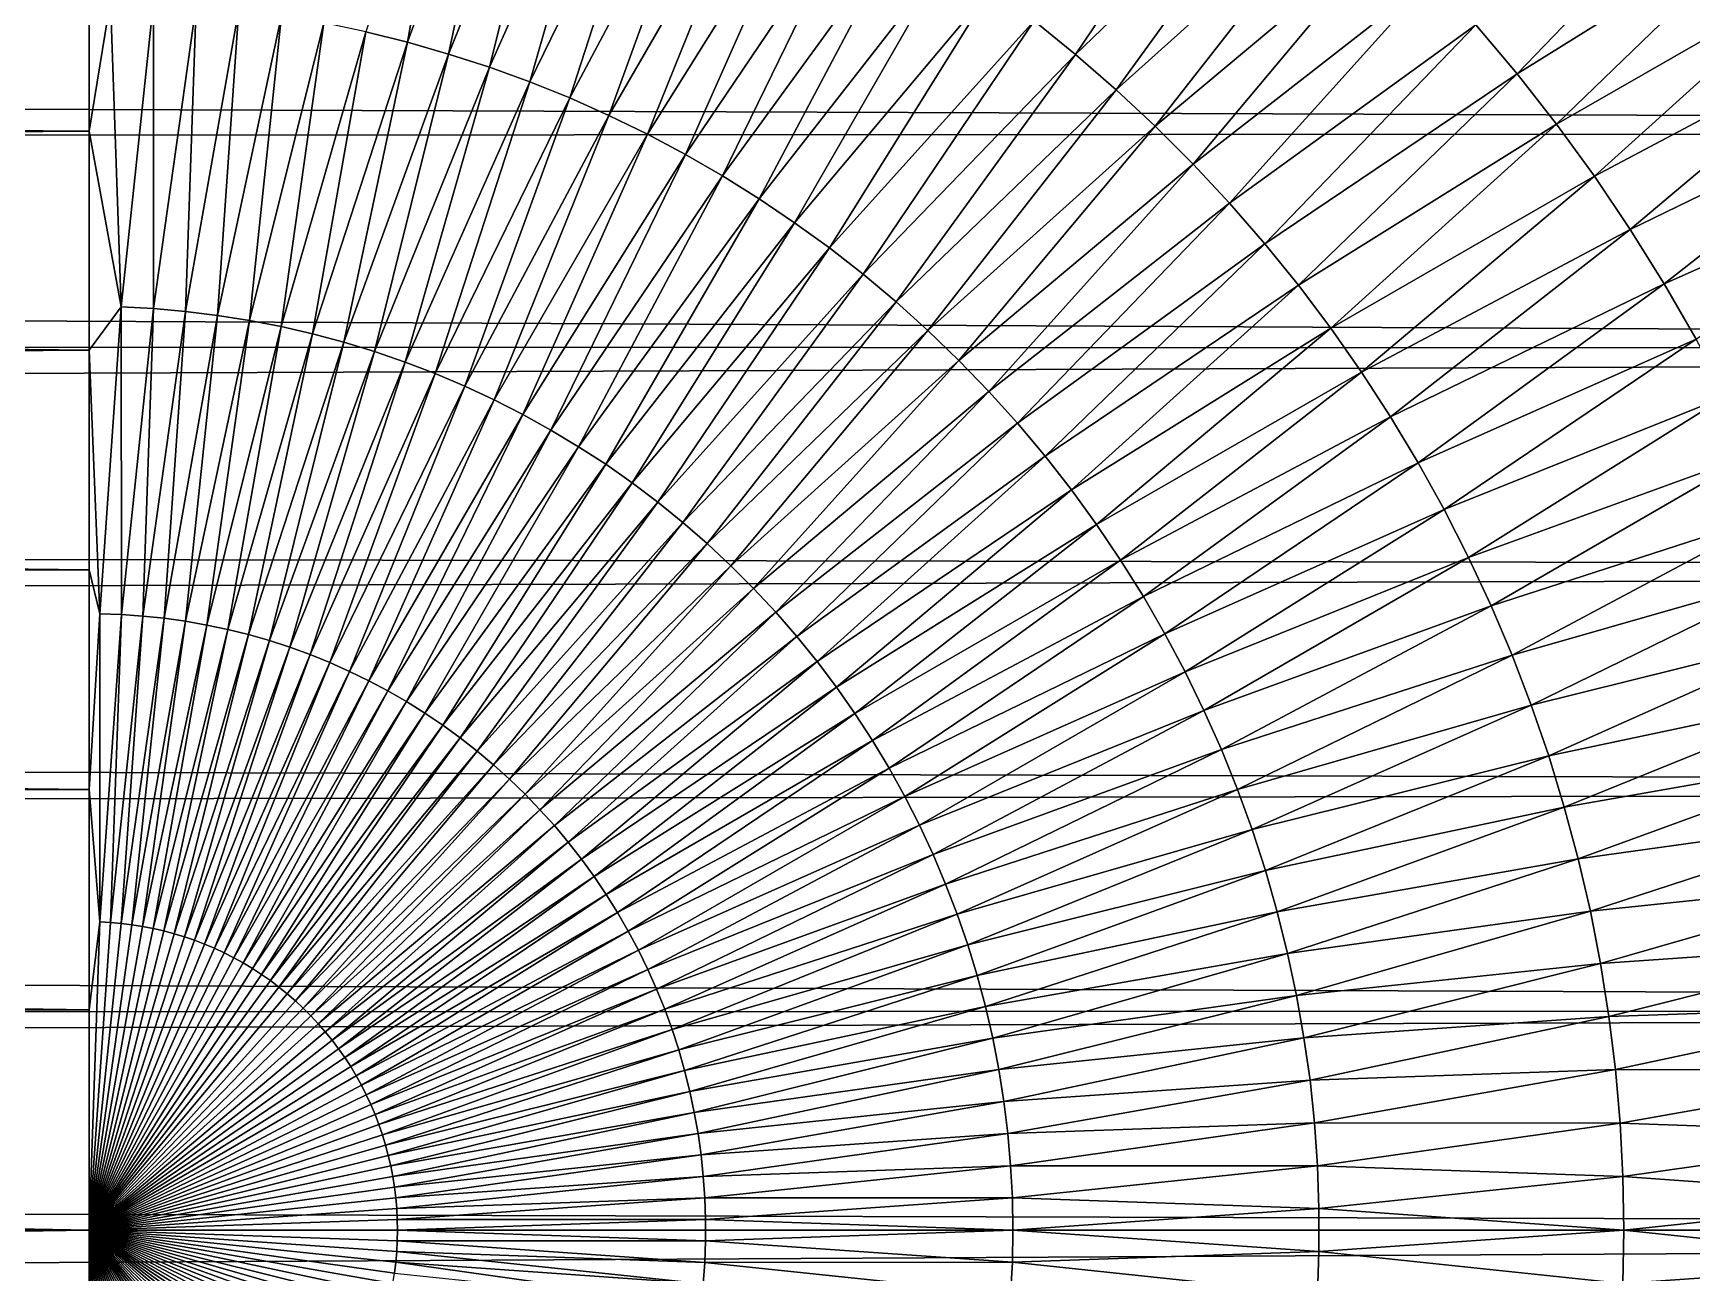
# Model space of a CAD drawing. Header units: millimetres. Extents: x -260 to 430, y -260 to 260.
# Drawn here: x 359.56 to 372.69, y -0.34 to 9.48 of the extents above; entities that cross this region are included whole.
import ezdxf

# ---------------------------------------------------------------- set-up
doc = ezdxf.new("R2010")
doc.units = ezdxf.units.MM
doc.header["$MEASUREMENT"] = 0
doc.layers.add('MESH_3D', color=2, linetype='CONTINUOUS')

msp = doc.modelspace()

# ---------------------------------------------------------------- linework, layer by layer
at = {"layer": 'MESH_3D'}
for points in [[(362.191, 9.492, 2519.319), (362.521, 9.41, 2519.319), (362.941, 11.794, 2518.937)], [(362.521, 9.41, 2519.319), (363.35, 11.684, 2518.937), (362.941, 11.794, 2518.937)], [(362.521, 9.41, 2519.319), (362.848, 9.316, 2519.319), (363.35, 11.684, 2518.937)], [(362.848, 9.316, 2519.319), (363.756, 11.56, 2518.937), (363.35, 11.684, 2518.937)], [(362.848, 9.316, 2519.319), (363.172, 9.211, 2519.319), (363.756, 11.56, 2518.937)], [(363.172, 9.211, 2519.319), (364.157, 11.422, 2518.937), (363.756, 11.56, 2518.937)], [(363.172, 9.211, 2519.319), (363.491, 9.095, 2519.319), (364.157, 11.422, 2518.937)], [(363.491, 9.095, 2519.319), (364.553, 11.27, 2518.937), (364.157, 11.422, 2518.937)], [(367.484, 9.579, 2518.937), (367.813, 9.312, 2518.937), (369.159, 11.31, 2518.47)], [(367.813, 9.312, 2518.937), (369.548, 10.984, 2518.47), (369.159, 11.31, 2518.47)], [(363.491, 9.095, 2519.319), (363.807, 8.968, 2519.319), (364.553, 11.27, 2518.937)], [(363.807, 8.968, 2519.319), (364.944, 11.104, 2518.937), (364.553, 11.27, 2518.937)], [(363.807, 8.968, 2519.319), (364.117, 8.829, 2519.319), (364.944, 11.104, 2518.937)], [(364.117, 8.829, 2519.319), (365.329, 10.925, 2518.937), (364.944, 11.104, 2518.937)], [(364.117, 8.829, 2519.319), (364.423, 8.68, 2519.319), (365.329, 10.925, 2518.937)], [(364.423, 8.68, 2519.319), (365.707, 10.733, 2518.937), (365.329, 10.925, 2518.937)], [(367.813, 9.312, 2518.937), (368.134, 9.033, 2518.937), (369.548, 10.984, 2518.47)], [(368.134, 9.033, 2518.937), (369.926, 10.644, 2518.47), (369.548, 10.984, 2518.47)], [(370.984, 9.548, 2518.47), (371.31, 9.159, 2518.47), (372.973, 10.885, 2517.921)], [(371.31, 9.159, 2518.47), (373.345, 10.426, 2517.921), (372.973, 10.885, 2517.921)], [(364.423, 8.68, 2519.319), (364.723, 8.521, 2519.319), (365.707, 10.733, 2518.937)], [(364.723, 8.521, 2519.319), (366.078, 10.527, 2518.937), (365.707, 10.733, 2518.937)], [(368.134, 9.033, 2518.937), (368.444, 8.744, 2518.937), (369.926, 10.644, 2518.47)], [(368.444, 8.744, 2518.937), (370.291, 10.291, 2518.47), (369.926, 10.644, 2518.47)], [(364.723, 8.521, 2519.319), (365.018, 8.351, 2519.319), (366.078, 10.527, 2518.937)], [(365.018, 8.351, 2519.319), (366.441, 10.308, 2518.937), (366.078, 10.527, 2518.937)], [(94.487, 9.857, 112.6), (406.772, 10.433, 398.976), (406.934, 8.704, 398.8)], [(259.825, 9.546, 2519.346), (360, 8.704, 2519.457), (360, 10.433, 2519.218)], [(360.17, 9.741, 2519.319), (360, 10.433, 2519.218), (360, 8.704, 2519.457)], [(371.31, 9.159, 2518.47), (371.623, 8.759, 2518.47), (373.345, 10.426, 2517.921)], [(371.623, 8.759, 2518.47), (373.7, 9.954, 2517.921), (373.345, 10.426, 2517.921)], [(365.018, 8.351, 2519.319), (365.306, 8.17, 2519.319), (366.441, 10.308, 2518.937)], [(365.306, 8.17, 2519.319), (366.797, 10.077, 2518.937), (366.441, 10.308, 2518.937)], [(368.444, 8.744, 2518.937), (368.744, 8.444, 2518.937), (370.291, 10.291, 2518.47)], [(368.744, 8.444, 2518.937), (370.644, 9.926, 2518.47), (370.291, 10.291, 2518.47)], [(365.306, 8.17, 2519.319), (365.588, 7.98, 2519.319), (366.797, 10.077, 2518.937)], [(365.588, 7.98, 2519.319), (367.145, 9.834, 2518.937), (366.797, 10.077, 2518.937)], [(94.619, 8.496, 112.477), (94.487, 9.857, 112.6), (406.934, 8.704, 398.8)], [(368.744, 8.444, 2518.937), (369.033, 8.134, 2518.937), (370.644, 9.926, 2518.47)], [(369.033, 8.134, 2518.937), (370.984, 9.548, 2518.47), (370.644, 9.926, 2518.47)], [(371.623, 8.759, 2518.47), (371.922, 8.348, 2518.47), (373.7, 9.954, 2517.921)], [(371.922, 8.348, 2518.47), (374.039, 9.47, 2517.921), (373.7, 9.954, 2517.921)], [(360.255, 7.313, 2519.617), (360.17, 9.741, 2519.319), (360, 8.704, 2519.457)], [(360.255, 7.313, 2519.617), (360.51, 9.729, 2519.319), (360.17, 9.741, 2519.319)], [(360.255, 7.313, 2519.617), (360.51, 7.299, 2519.617), (360.51, 9.729, 2519.319)], [(360.51, 7.299, 2519.617), (360.849, 9.705, 2519.319), (360.51, 9.729, 2519.319)], [(365.588, 7.98, 2519.319), (365.863, 7.78, 2519.319), (367.145, 9.834, 2518.937)], [(365.863, 7.78, 2519.319), (367.484, 9.579, 2518.937), (367.145, 9.834, 2518.937)], [(360.51, 7.299, 2519.617), (360.765, 7.277, 2519.617), (360.849, 9.705, 2519.319)], [(360.765, 7.277, 2519.617), (361.187, 9.67, 2519.319), (360.849, 9.705, 2519.319)], [(360.765, 7.277, 2519.617), (361.018, 7.246, 2519.617), (361.187, 9.67, 2519.319)], [(361.018, 7.246, 2519.617), (361.524, 9.622, 2519.319), (361.187, 9.67, 2519.319)], [(361.018, 7.246, 2519.617), (361.271, 7.206, 2519.617), (361.524, 9.622, 2519.319)], [(361.271, 7.206, 2519.617), (361.859, 9.563, 2519.319), (361.524, 9.622, 2519.319)], [(259.825, 9.546, 2519.346), (259.878, 7.955, 2519.547), (360, 8.704, 2519.457)], [(361.271, 7.206, 2519.617), (361.521, 7.157, 2519.617), (361.859, 9.563, 2519.319)], [(361.521, 7.157, 2519.617), (362.191, 9.492, 2519.319), (361.859, 9.563, 2519.319)], [(361.521, 7.157, 2519.617), (361.77, 7.1, 2519.617), (362.191, 9.492, 2519.319)], [(361.77, 7.1, 2519.617), (362.521, 9.41, 2519.319), (362.191, 9.492, 2519.319)], [(365.863, 7.78, 2519.319), (366.131, 7.571, 2519.319), (367.484, 9.579, 2518.937)], [(366.131, 7.571, 2519.319), (367.813, 9.312, 2518.937), (367.484, 9.579, 2518.937)], [(369.033, 8.134, 2518.937), (369.312, 7.813, 2518.937), (370.984, 9.548, 2518.47)], [(369.312, 7.813, 2518.937), (371.31, 9.159, 2518.47), (370.984, 9.548, 2518.47)], [(371.922, 8.348, 2518.47), (372.206, 7.927, 2518.47), (374.039, 9.47, 2517.921)], [(372.206, 7.927, 2518.47), (374.361, 8.974, 2517.921), (374.039, 9.47, 2517.921)], [(361.77, 7.1, 2519.617), (362.017, 7.034, 2519.617), (362.521, 9.41, 2519.319)], [(362.017, 7.034, 2519.617), (362.848, 9.316, 2519.319), (362.521, 9.41, 2519.319)], [(362.017, 7.034, 2519.617), (362.261, 6.959, 2519.617), (362.848, 9.316, 2519.319)], [(362.261, 6.959, 2519.617), (363.172, 9.211, 2519.319), (362.848, 9.316, 2519.319)], [(362.261, 6.959, 2519.617), (362.503, 6.876, 2519.617), (363.172, 9.211, 2519.319)], [(362.503, 6.876, 2519.617), (363.491, 9.095, 2519.319), (363.172, 9.211, 2519.319)], [(366.131, 7.571, 2519.319), (366.391, 7.352, 2519.319), (367.813, 9.312, 2518.937)], [(366.391, 7.352, 2519.319), (368.134, 9.033, 2518.937), (367.813, 9.312, 2518.937)], [(362.503, 6.876, 2519.617), (362.741, 6.784, 2519.617), (363.491, 9.095, 2519.319)], [(362.741, 6.784, 2519.617), (363.807, 8.968, 2519.319), (363.491, 9.095, 2519.319)], [(369.312, 7.813, 2518.937), (369.579, 7.484, 2518.937), (371.31, 9.159, 2518.47)], [(369.579, 7.484, 2518.937), (371.623, 8.759, 2518.47), (371.31, 9.159, 2518.47)], [(362.741, 6.784, 2519.617), (362.976, 6.684, 2519.617), (363.807, 8.968, 2519.319)], [(362.976, 6.684, 2519.617), (364.117, 8.829, 2519.319), (363.807, 8.968, 2519.319)], [(366.391, 7.352, 2519.319), (366.644, 7.125, 2519.319), (368.134, 9.033, 2518.937)], [(366.644, 7.125, 2519.319), (368.444, 8.744, 2518.937), (368.134, 9.033, 2518.937)], [(372.206, 7.927, 2518.47), (372.475, 7.496, 2518.47), (374.361, 8.974, 2517.921)], [(372.475, 7.496, 2518.47), (374.666, 8.467, 2517.921), (374.361, 8.974, 2517.921)], [(362.976, 6.684, 2519.617), (363.208, 6.576, 2519.617), (364.117, 8.829, 2519.319)], [(363.208, 6.576, 2519.617), (364.423, 8.68, 2519.319), (364.117, 8.829, 2519.319)], [(94.619, 8.496, 112.477), (406.934, 8.704, 398.8), (407.066, 6.97, 398.656)], [(259.878, 7.955, 2519.547), (360, 6.97, 2519.652), (360, 8.704, 2519.457)], [(360.255, 7.313, 2519.617), (360, 8.704, 2519.457), (360, 6.97, 2519.652)], [(363.208, 6.576, 2519.617), (363.435, 6.461, 2519.617), (364.423, 8.68, 2519.319)], [(363.435, 6.461, 2519.617), (364.723, 8.521, 2519.319), (364.423, 8.68, 2519.319)], [(366.644, 7.125, 2519.319), (366.889, 6.889, 2519.319), (368.444, 8.744, 2518.937)], [(366.889, 6.889, 2519.319), (368.744, 8.444, 2518.937), (368.444, 8.744, 2518.937)], [(369.579, 7.484, 2518.937), (369.834, 7.145, 2518.937), (371.623, 8.759, 2518.47)], [(369.834, 7.145, 2518.937), (371.922, 8.348, 2518.47), (371.623, 8.759, 2518.47)], [(94.732, 7.131, 112.372), (94.619, 8.496, 112.477), (407.066, 6.97, 398.656)], [(363.435, 6.461, 2519.617), (363.658, 6.337, 2519.617), (364.723, 8.521, 2519.319)], [(363.658, 6.337, 2519.617), (365.018, 8.351, 2519.319), (364.723, 8.521, 2519.319)], [(366.889, 6.889, 2519.319), (367.125, 6.644, 2519.319), (368.744, 8.444, 2518.937)], [(367.125, 6.644, 2519.319), (369.033, 8.134, 2518.937), (368.744, 8.444, 2518.937)], [(372.475, 7.496, 2518.47), (372.729, 7.056, 2518.47), (374.666, 8.467, 2517.921)], [(363.658, 6.337, 2519.617), (363.877, 6.205, 2519.617), (365.018, 8.351, 2519.319)], [(363.877, 6.205, 2519.617), (365.306, 8.17, 2519.319), (365.018, 8.351, 2519.319)], [(369.834, 7.145, 2518.937), (370.077, 6.797, 2518.937), (371.922, 8.348, 2518.47)], [(370.077, 6.797, 2518.937), (372.206, 7.927, 2518.47), (371.922, 8.348, 2518.47)], [(363.877, 6.205, 2519.617), (364.092, 6.066, 2519.617), (365.306, 8.17, 2519.319)], [(364.092, 6.066, 2519.617), (365.588, 7.98, 2519.319), (365.306, 8.17, 2519.319)], [(367.125, 6.644, 2519.319), (367.352, 6.391, 2519.319), (369.033, 8.134, 2518.937)], [(367.352, 6.391, 2519.319), (369.312, 7.813, 2518.937), (369.033, 8.134, 2518.937)], [(259.878, 7.955, 2519.547), (259.922, 6.363, 2519.71), (360, 6.97, 2519.652)], [(364.092, 6.066, 2519.617), (364.301, 5.92, 2519.617), (365.588, 7.98, 2519.319)], [(364.301, 5.92, 2519.617), (365.863, 7.78, 2519.319), (365.588, 7.98, 2519.319)], [(370.077, 6.797, 2518.937), (370.308, 6.441, 2518.937), (372.206, 7.927, 2518.47)], [(370.308, 6.441, 2518.937), (372.475, 7.496, 2518.47), (372.206, 7.927, 2518.47)], [(364.301, 5.92, 2519.617), (364.505, 5.766, 2519.617), (365.863, 7.78, 2519.319)], [(364.505, 5.766, 2519.617), (366.131, 7.571, 2519.319), (365.863, 7.78, 2519.319)], [(367.352, 6.391, 2519.319), (367.571, 6.131, 2519.319), (369.312, 7.813, 2518.937)], [(367.571, 6.131, 2519.319), (369.579, 7.484, 2518.937), (369.312, 7.813, 2518.937)], [(364.505, 5.766, 2519.617), (364.703, 5.605, 2519.617), (366.131, 7.571, 2519.319)], [(364.703, 5.605, 2519.617), (366.391, 7.352, 2519.319), (366.131, 7.571, 2519.319)], [(370.308, 6.441, 2518.937), (370.527, 6.078, 2518.937), (372.475, 7.496, 2518.47)], [(370.527, 6.078, 2518.937), (372.729, 7.056, 2518.47), (372.475, 7.496, 2518.47)], [(367.571, 6.131, 2519.319), (367.78, 5.863, 2519.319), (369.579, 7.484, 2518.937)], [(367.78, 5.863, 2519.319), (369.834, 7.145, 2518.937), (369.579, 7.484, 2518.937)], [(360.085, 4.882, 2519.829), (360.255, 7.313, 2519.617), (360, 6.97, 2519.652)], [(360.085, 4.882, 2519.829), (360.256, 4.876, 2519.829), (360.255, 7.313, 2519.617)], [(360.256, 4.876, 2519.829), (360.51, 7.299, 2519.617), (360.255, 7.313, 2519.617)], [(360.256, 4.876, 2519.829), (360.426, 4.864, 2519.829), (360.51, 7.299, 2519.617)], [(360.426, 4.864, 2519.829), (360.765, 7.277, 2519.617), (360.51, 7.299, 2519.617)], [(360.426, 4.864, 2519.829), (360.595, 4.847, 2519.829), (360.765, 7.277, 2519.617)], [(360.595, 4.847, 2519.829), (361.018, 7.246, 2519.617), (360.765, 7.277, 2519.617)], [(360.595, 4.847, 2519.829), (360.764, 4.823, 2519.829), (361.018, 7.246, 2519.617)], [(360.764, 4.823, 2519.829), (361.271, 7.206, 2519.617), (361.018, 7.246, 2519.617)], [(364.703, 5.605, 2519.617), (364.896, 5.438, 2519.617), (366.391, 7.352, 2519.319)], [(364.896, 5.438, 2519.617), (366.644, 7.125, 2519.319), (366.391, 7.352, 2519.319)], [(94.825, 5.763, 112.286), (94.732, 7.131, 112.372), (407.066, 6.97, 398.656)], [(360.764, 4.823, 2519.829), (360.932, 4.793, 2519.829), (361.271, 7.206, 2519.617)], [(360.932, 4.793, 2519.829), (361.521, 7.157, 2519.617), (361.271, 7.206, 2519.617)], [(360.932, 4.793, 2519.829), (361.098, 4.758, 2519.829), (361.521, 7.157, 2519.617)], [(361.098, 4.758, 2519.829), (361.77, 7.1, 2519.617), (361.521, 7.157, 2519.617)], [(361.098, 4.758, 2519.829), (361.264, 4.717, 2519.829), (361.77, 7.1, 2519.617)], [(361.264, 4.717, 2519.829), (362.017, 7.034, 2519.617), (361.77, 7.1, 2519.617)], [(364.896, 5.438, 2519.617), (365.083, 5.263, 2519.617), (366.644, 7.125, 2519.319)], [(365.083, 5.263, 2519.617), (366.889, 6.889, 2519.319), (366.644, 7.125, 2519.319)], [(367.78, 5.863, 2519.319), (367.98, 5.588, 2519.319), (369.834, 7.145, 2518.937)], [(367.98, 5.588, 2519.319), (370.077, 6.797, 2518.937), (369.834, 7.145, 2518.937)], [(94.825, 5.763, 112.286), (407.066, 6.97, 398.656), (407.168, 5.231, 398.543)], [(259.922, 6.363, 2519.71), (360, 5.231, 2519.804), (360, 6.97, 2519.652)], [(360.085, 4.882, 2519.829), (360, 6.97, 2519.652), (360, 5.231, 2519.804)], [(361.264, 4.717, 2519.829), (361.428, 4.67, 2519.829), (362.017, 7.034, 2519.617)], [(361.428, 4.67, 2519.829), (362.261, 6.959, 2519.617), (362.017, 7.034, 2519.617)], [(370.527, 6.078, 2518.937), (370.733, 5.707, 2518.937), (372.729, 7.056, 2518.47)], [(370.733, 5.707, 2518.937), (372.968, 6.607, 2518.47), (372.729, 7.056, 2518.47)], [(361.428, 4.67, 2519.829), (361.59, 4.617, 2519.829), (362.261, 6.959, 2519.617)], [(361.59, 4.617, 2519.829), (362.503, 6.876, 2519.617), (362.261, 6.959, 2519.617)], [(361.59, 4.617, 2519.829), (361.75, 4.559, 2519.829), (362.503, 6.876, 2519.617)], [(361.75, 4.559, 2519.829), (362.741, 6.784, 2519.617), (362.503, 6.876, 2519.617)], [(365.083, 5.263, 2519.617), (365.263, 5.083, 2519.617), (366.889, 6.889, 2519.319)], [(365.263, 5.083, 2519.617), (367.125, 6.644, 2519.319), (366.889, 6.889, 2519.319)], [(361.75, 4.559, 2519.829), (361.908, 4.495, 2519.829), (362.741, 6.784, 2519.617)], [(361.908, 4.495, 2519.829), (362.976, 6.684, 2519.617), (362.741, 6.784, 2519.617)], [(367.98, 5.588, 2519.319), (368.17, 5.306, 2519.319), (370.077, 6.797, 2518.937)], [(368.17, 5.306, 2519.319), (370.308, 6.441, 2518.937), (370.077, 6.797, 2518.937)], [(361.908, 4.495, 2519.829), (362.064, 4.425, 2519.829), (362.976, 6.684, 2519.617)], [(362.064, 4.425, 2519.829), (363.208, 6.576, 2519.617), (362.976, 6.684, 2519.617)], [(362.064, 4.425, 2519.829), (362.217, 4.351, 2519.829), (363.208, 6.576, 2519.617)], [(362.217, 4.351, 2519.829), (363.435, 6.461, 2519.617), (363.208, 6.576, 2519.617)], [(365.263, 5.083, 2519.617), (365.438, 4.896, 2519.617), (367.125, 6.644, 2519.319)], [(365.438, 4.896, 2519.617), (367.352, 6.391, 2519.319), (367.125, 6.644, 2519.319)], [(370.733, 5.707, 2518.937), (370.925, 5.329, 2518.937), (372.968, 6.607, 2518.47)], [(370.925, 5.329, 2518.937), (373.19, 6.151, 2518.47), (372.968, 6.607, 2518.47)], [(362.217, 4.351, 2519.829), (362.367, 4.271, 2519.829), (363.435, 6.461, 2519.617)], [(362.367, 4.271, 2519.829), (363.658, 6.337, 2519.617), (363.435, 6.461, 2519.617)], [(368.17, 5.306, 2519.319), (368.351, 5.018, 2519.319), (370.308, 6.441, 2518.937)], [(368.351, 5.018, 2519.319), (370.527, 6.078, 2518.937), (370.308, 6.441, 2518.937)], [(259.922, 6.363, 2519.71), (259.956, 4.77, 2519.837), (360, 5.231, 2519.804)], [(362.367, 4.271, 2519.829), (362.515, 4.186, 2519.829), (363.658, 6.337, 2519.617)], [(362.515, 4.186, 2519.829), (363.877, 6.205, 2519.617), (363.658, 6.337, 2519.617)], [(365.438, 4.896, 2519.617), (365.605, 4.703, 2519.617), (367.352, 6.391, 2519.319)], [(365.605, 4.703, 2519.617), (367.571, 6.131, 2519.319), (367.352, 6.391, 2519.319)], [(362.515, 4.186, 2519.829), (362.659, 4.095, 2519.829), (363.877, 6.205, 2519.617)], [(362.659, 4.095, 2519.829), (364.092, 6.066, 2519.617), (363.877, 6.205, 2519.617)], [(362.659, 4.095, 2519.829), (362.801, 4, 2519.829), (364.092, 6.066, 2519.617)], [(362.801, 4, 2519.829), (364.301, 5.92, 2519.617), (364.092, 6.066, 2519.617)], [(365.605, 4.703, 2519.617), (365.766, 4.505, 2519.617), (367.571, 6.131, 2519.319)], [(365.766, 4.505, 2519.617), (367.78, 5.863, 2519.319), (367.571, 6.131, 2519.319)], [(368.351, 5.018, 2519.319), (368.521, 4.723, 2519.319), (370.527, 6.078, 2518.937)], [(368.521, 4.723, 2519.319), (370.733, 5.707, 2518.937), (370.527, 6.078, 2518.937)], [(370.925, 5.329, 2518.937), (371.104, 4.944, 2518.937), (373.19, 6.151, 2518.47)], [(371.104, 4.944, 2518.937), (373.397, 5.687, 2518.47), (373.19, 6.151, 2518.47)], [(362.801, 4, 2519.829), (362.939, 3.9, 2519.829), (364.301, 5.92, 2519.617)], [(362.939, 3.9, 2519.829), (364.505, 5.766, 2519.617), (364.301, 5.92, 2519.617)], [(365.766, 4.505, 2519.617), (365.92, 4.301, 2519.617), (367.78, 5.863, 2519.319)], [(365.92, 4.301, 2519.617), (367.98, 5.588, 2519.319), (367.78, 5.863, 2519.319)], [(94.898, 4.391, 112.217), (94.825, 5.763, 112.286), (407.168, 5.231, 398.543)], [(362.939, 3.9, 2519.829), (363.073, 3.795, 2519.829), (364.505, 5.766, 2519.617)], [(363.073, 3.795, 2519.829), (364.703, 5.605, 2519.617), (364.505, 5.766, 2519.617)], [(368.521, 4.723, 2519.319), (368.68, 4.423, 2519.319), (370.733, 5.707, 2518.937)], [(368.68, 4.423, 2519.319), (370.925, 5.329, 2518.937), (370.733, 5.707, 2518.937)], [(371.104, 4.944, 2518.937), (371.27, 4.553, 2518.937), (373.397, 5.687, 2518.47)], [(371.27, 4.553, 2518.937), (373.587, 5.216, 2518.47), (373.397, 5.687, 2518.47)], [(363.073, 3.795, 2519.829), (363.204, 3.685, 2519.829), (364.703, 5.605, 2519.617)], [(363.204, 3.685, 2519.829), (364.896, 5.438, 2519.617), (364.703, 5.605, 2519.617)], [(365.92, 4.301, 2519.617), (366.066, 4.092, 2519.617), (367.98, 5.588, 2519.319)], [(366.066, 4.092, 2519.617), (368.17, 5.306, 2519.319), (367.98, 5.588, 2519.319)], [(363.204, 3.685, 2519.829), (363.33, 3.571, 2519.829), (364.896, 5.438, 2519.617)], [(363.33, 3.571, 2519.829), (365.083, 5.263, 2519.617), (364.896, 5.438, 2519.617)], [(363.33, 3.571, 2519.829), (363.453, 3.453, 2519.829), (365.083, 5.263, 2519.617)], [(363.453, 3.453, 2519.829), (365.263, 5.083, 2519.617), (365.083, 5.263, 2519.617)], [(366.066, 4.092, 2519.617), (366.205, 3.877, 2519.617), (368.17, 5.306, 2519.319)], [(366.205, 3.877, 2519.617), (368.351, 5.018, 2519.319), (368.17, 5.306, 2519.319)], [(368.68, 4.423, 2519.319), (368.829, 4.117, 2519.319), (370.925, 5.329, 2518.937)], [(368.829, 4.117, 2519.319), (371.104, 4.944, 2518.937), (370.925, 5.329, 2518.937)], [(94.898, 4.391, 112.217), (407.168, 5.231, 398.543), (407.242, 3.489, 398.463)], [(259.956, 4.77, 2519.837), (360, 3.489, 2519.913), (360, 5.231, 2519.804)], [(360.085, 4.882, 2519.829), (360, 5.231, 2519.804), (360, 3.489, 2519.913)], [(371.27, 4.553, 2518.937), (371.422, 4.157, 2518.937), (373.587, 5.216, 2518.47)], [(371.422, 4.157, 2518.937), (373.761, 4.738, 2518.47), (373.587, 5.216, 2518.47)], [(363.453, 3.453, 2519.829), (363.571, 3.33, 2519.829), (365.263, 5.083, 2519.617)], [(363.571, 3.33, 2519.829), (365.438, 4.896, 2519.617), (365.263, 5.083, 2519.617)], [(366.205, 3.877, 2519.617), (366.337, 3.658, 2519.617), (368.351, 5.018, 2519.319)], [(366.337, 3.658, 2519.617), (368.521, 4.723, 2519.319), (368.351, 5.018, 2519.319)], [(360.085, 2.441, 2519.957), (360.085, 4.882, 2519.829), (360, 3.489, 2519.913)], [(360.085, 2.441, 2519.957), (360.256, 4.876, 2519.829), (360.085, 4.882, 2519.829)], [(360.085, 2.441, 2519.957), (360.17, 2.437, 2519.957), (360.256, 4.876, 2519.829)], [(360.17, 2.437, 2519.957), (360.426, 4.864, 2519.829), (360.256, 4.876, 2519.829)], [(360.17, 2.437, 2519.957), (360.255, 2.43, 2519.957), (360.426, 4.864, 2519.829)], [(360.255, 2.43, 2519.957), (360.595, 4.847, 2519.829), (360.426, 4.864, 2519.829)], [(363.571, 3.33, 2519.829), (363.685, 3.204, 2519.829), (365.438, 4.896, 2519.617)], [(363.685, 3.204, 2519.829), (365.605, 4.703, 2519.617), (365.438, 4.896, 2519.617)], [(368.829, 4.117, 2519.319), (368.968, 3.807, 2519.319), (371.104, 4.944, 2518.937)], [(368.968, 3.807, 2519.319), (371.27, 4.553, 2518.937), (371.104, 4.944, 2518.937)], [(259.956, 4.77, 2519.837), (259.981, 3.178, 2519.928), (360, 3.489, 2519.913)], [(360.255, 2.43, 2519.957), (360.34, 2.419, 2519.957), (360.595, 4.847, 2519.829)], [(360.34, 2.419, 2519.957), (360.764, 4.823, 2519.829), (360.595, 4.847, 2519.829)], [(360.34, 2.419, 2519.957), (360.424, 2.406, 2519.957), (360.764, 4.823, 2519.829)], [(360.424, 2.406, 2519.957), (360.932, 4.793, 2519.829), (360.764, 4.823, 2519.829)], [(360.424, 2.406, 2519.957), (360.508, 2.39, 2519.957), (360.932, 4.793, 2519.829)], [(360.508, 2.39, 2519.957), (361.098, 4.758, 2519.829), (360.932, 4.793, 2519.829)], [(360.508, 2.39, 2519.957), (360.591, 2.37, 2519.957), (361.098, 4.758, 2519.829)], [(360.591, 2.37, 2519.957), (361.264, 4.717, 2519.829), (361.098, 4.758, 2519.829)], [(371.422, 4.157, 2518.937), (371.56, 3.756, 2518.937), (373.761, 4.738, 2518.47)], [(371.56, 3.756, 2518.937), (373.918, 4.255, 2518.47), (373.761, 4.738, 2518.47)], [(360.591, 2.37, 2519.957), (360.673, 2.348, 2519.957), (361.264, 4.717, 2519.829)], [(360.673, 2.348, 2519.957), (361.428, 4.67, 2519.829), (361.264, 4.717, 2519.829)], [(360.673, 2.348, 2519.957), (360.755, 2.323, 2519.957), (361.428, 4.67, 2519.829)], [(360.755, 2.323, 2519.957), (361.59, 4.617, 2519.829), (361.428, 4.67, 2519.829)], [(360.755, 2.323, 2519.957), (360.836, 2.296, 2519.957), (361.59, 4.617, 2519.829)], [(360.836, 2.296, 2519.957), (361.75, 4.559, 2519.829), (361.59, 4.617, 2519.829)], [(363.685, 3.204, 2519.829), (363.795, 3.073, 2519.829), (365.605, 4.703, 2519.617)], [(363.795, 3.073, 2519.829), (365.766, 4.505, 2519.617), (365.605, 4.703, 2519.617)], [(366.337, 3.658, 2519.617), (366.461, 3.435, 2519.617), (368.521, 4.723, 2519.319)], [(366.461, 3.435, 2519.617), (368.68, 4.423, 2519.319), (368.521, 4.723, 2519.319)], [(360.836, 2.296, 2519.957), (360.915, 2.265, 2519.957), (361.75, 4.559, 2519.829)], [(360.915, 2.265, 2519.957), (361.908, 4.495, 2519.829), (361.75, 4.559, 2519.829)], [(360.915, 2.265, 2519.957), (360.994, 2.232, 2519.957), (361.908, 4.495, 2519.829)], [(360.994, 2.232, 2519.957), (362.064, 4.425, 2519.829), (361.908, 4.495, 2519.829)], [(363.795, 3.073, 2519.829), (363.9, 2.939, 2519.829), (365.766, 4.505, 2519.617)], [(363.9, 2.939, 2519.829), (365.92, 4.301, 2519.617), (365.766, 4.505, 2519.617)], [(368.968, 3.807, 2519.319), (369.095, 3.491, 2519.319), (371.27, 4.553, 2518.937)], [(369.095, 3.491, 2519.319), (371.422, 4.157, 2518.937), (371.27, 4.553, 2518.937)], [(94.952, 3.015, 112.168), (94.898, 4.391, 112.217), (407.242, 3.489, 398.463)], [(360.994, 2.232, 2519.957), (361.071, 2.196, 2519.957), (362.064, 4.425, 2519.829)], [(361.071, 2.196, 2519.957), (362.217, 4.351, 2519.829), (362.064, 4.425, 2519.829)], [(361.071, 2.196, 2519.957), (361.147, 2.157, 2519.957), (362.217, 4.351, 2519.829)], [(361.147, 2.157, 2519.957), (362.367, 4.271, 2519.829), (362.217, 4.351, 2519.829)], [(366.461, 3.435, 2519.617), (366.576, 3.208, 2519.617), (368.68, 4.423, 2519.319)], [(366.576, 3.208, 2519.617), (368.829, 4.117, 2519.319), (368.68, 4.423, 2519.319)], [(361.147, 2.157, 2519.957), (361.221, 2.116, 2519.957), (362.367, 4.271, 2519.829)], [(361.221, 2.116, 2519.957), (362.515, 4.186, 2519.829), (362.367, 4.271, 2519.829)], [(363.9, 2.939, 2519.829), (364, 2.801, 2519.829), (365.92, 4.301, 2519.617)], [(364, 2.801, 2519.829), (366.066, 4.092, 2519.617), (365.92, 4.301, 2519.617)], [(371.56, 3.756, 2518.937), (371.684, 3.35, 2518.937), (373.918, 4.255, 2518.47)], [(371.684, 3.35, 2518.937), (374.058, 3.767, 2518.47), (373.918, 4.255, 2518.47)], [(361.221, 2.116, 2519.957), (361.295, 2.072, 2519.957), (362.515, 4.186, 2519.829)], [(361.295, 2.072, 2519.957), (362.659, 4.095, 2519.829), (362.515, 4.186, 2519.829)], [(361.295, 2.072, 2519.957), (361.366, 2.025, 2519.957), (362.659, 4.095, 2519.829)], [(361.366, 2.025, 2519.957), (362.801, 4, 2519.829), (362.659, 4.095, 2519.829)], [(364, 2.801, 2519.829), (364.095, 2.659, 2519.829), (366.066, 4.092, 2519.617)], [(364.095, 2.659, 2519.829), (366.205, 3.877, 2519.617), (366.066, 4.092, 2519.617)], [(366.576, 3.208, 2519.617), (366.684, 2.976, 2519.617), (368.829, 4.117, 2519.319)], [(366.684, 2.976, 2519.617), (368.968, 3.807, 2519.319), (368.829, 4.117, 2519.319)], [(369.095, 3.491, 2519.319), (369.211, 3.172, 2519.319), (371.422, 4.157, 2518.937)], [(369.211, 3.172, 2519.319), (371.56, 3.756, 2518.937), (371.422, 4.157, 2518.937)], [(361.366, 2.025, 2519.957), (361.436, 1.976, 2519.957), (362.801, 4, 2519.829)], [(361.436, 1.976, 2519.957), (362.939, 3.9, 2519.829), (362.801, 4, 2519.829)], [(361.436, 1.976, 2519.957), (361.504, 1.925, 2519.957), (362.939, 3.9, 2519.829)], [(361.504, 1.925, 2519.957), (363.073, 3.795, 2519.829), (362.939, 3.9, 2519.829)], [(364.095, 2.659, 2519.829), (364.186, 2.515, 2519.829), (366.205, 3.877, 2519.617)], [(364.186, 2.515, 2519.829), (366.337, 3.658, 2519.617), (366.205, 3.877, 2519.617)], [(361.504, 1.925, 2519.957), (361.57, 1.871, 2519.957), (363.073, 3.795, 2519.829)], [(361.57, 1.871, 2519.957), (363.204, 3.685, 2519.829), (363.073, 3.795, 2519.829)], [(361.57, 1.871, 2519.957), (361.635, 1.815, 2519.957), (363.204, 3.685, 2519.829)], [(361.635, 1.815, 2519.957), (363.33, 3.571, 2519.829), (363.204, 3.685, 2519.829)], [(366.684, 2.976, 2519.617), (366.784, 2.741, 2519.617), (368.968, 3.807, 2519.319)], [(366.784, 2.741, 2519.617), (369.095, 3.491, 2519.319), (368.968, 3.807, 2519.319)], [(369.211, 3.172, 2519.319), (369.316, 2.848, 2519.319), (371.56, 3.756, 2518.937)], [(369.316, 2.848, 2519.319), (371.684, 3.35, 2518.937), (371.56, 3.756, 2518.937)], [(371.684, 3.35, 2518.937), (371.794, 2.941, 2518.937), (374.058, 3.767, 2518.47)], [(371.794, 2.941, 2518.937), (374.181, 3.274, 2518.47), (374.058, 3.767, 2518.47)], [(361.635, 1.815, 2519.957), (361.697, 1.757, 2519.957), (363.33, 3.571, 2519.829)], [(361.697, 1.757, 2519.957), (363.453, 3.453, 2519.829), (363.33, 3.571, 2519.829)], [(364.186, 2.515, 2519.829), (364.271, 2.367, 2519.829), (366.337, 3.658, 2519.617)], [(364.271, 2.367, 2519.829), (366.461, 3.435, 2519.617), (366.337, 3.658, 2519.617)], [(94.952, 3.015, 112.168), (407.242, 3.489, 398.463), (407.286, 1.745, 398.415)], [(259.981, 3.178, 2519.928), (360, 1.745, 2519.978), (360, 3.489, 2519.913)], [(360.085, 2.441, 2519.957), (360, 3.489, 2519.913), (360, 1.745, 2519.978)], [(361.697, 1.757, 2519.957), (361.757, 1.697, 2519.957), (363.453, 3.453, 2519.829)], [(361.757, 1.697, 2519.957), (363.571, 3.33, 2519.829), (363.453, 3.453, 2519.829)], [(364.271, 2.367, 2519.829), (364.351, 2.217, 2519.829), (366.461, 3.435, 2519.617)], [(364.351, 2.217, 2519.829), (366.576, 3.208, 2519.617), (366.461, 3.435, 2519.617)], [(366.784, 2.741, 2519.617), (366.876, 2.503, 2519.617), (369.095, 3.491, 2519.319)], [(366.876, 2.503, 2519.617), (369.211, 3.172, 2519.319), (369.095, 3.491, 2519.319)], [(361.757, 1.697, 2519.957), (361.815, 1.635, 2519.957), (363.571, 3.33, 2519.829)], [(361.815, 1.635, 2519.957), (363.685, 3.204, 2519.829), (363.571, 3.33, 2519.829)], [(369.316, 2.848, 2519.319), (369.41, 2.521, 2519.319), (371.684, 3.35, 2518.937)], [(369.41, 2.521, 2519.319), (371.794, 2.941, 2518.937), (371.684, 3.35, 2518.937)], [(259.981, 3.178, 2519.928), (259.995, 1.587, 2519.982), (360, 1.745, 2519.978)], [(361.815, 1.635, 2519.957), (361.871, 1.57, 2519.957), (363.685, 3.204, 2519.829)], [(361.871, 1.57, 2519.957), (363.795, 3.073, 2519.829), (363.685, 3.204, 2519.829)], [(364.351, 2.217, 2519.829), (364.425, 2.064, 2519.829), (366.576, 3.208, 2519.617)], [(364.425, 2.064, 2519.829), (366.684, 2.976, 2519.617), (366.576, 3.208, 2519.617)], [(366.876, 2.503, 2519.617), (366.959, 2.261, 2519.617), (369.211, 3.172, 2519.319)], [(366.959, 2.261, 2519.617), (369.316, 2.848, 2519.319), (369.211, 3.172, 2519.319)], [(371.794, 2.941, 2518.937), (371.89, 2.527, 2518.937), (374.181, 3.274, 2518.47)], [(371.89, 2.527, 2518.937), (374.286, 2.777, 2518.47), (374.181, 3.274, 2518.47)], [(361.871, 1.57, 2519.957), (361.925, 1.504, 2519.957), (363.795, 3.073, 2519.829)], [(361.925, 1.504, 2519.957), (363.9, 2.939, 2519.829), (363.795, 3.073, 2519.829)], [(94.986, 1.636, 112.137), (94.952, 3.015, 112.168), (407.286, 1.745, 398.415)], [(361.925, 1.504, 2519.957), (361.976, 1.436, 2519.957), (363.9, 2.939, 2519.829)], [(361.976, 1.436, 2519.957), (364, 2.801, 2519.829), (363.9, 2.939, 2519.829)], [(364.425, 2.064, 2519.829), (364.495, 1.908, 2519.829), (366.684, 2.976, 2519.617)], [(364.495, 1.908, 2519.829), (366.784, 2.741, 2519.617), (366.684, 2.976, 2519.617)], [(369.41, 2.521, 2519.319), (369.492, 2.191, 2519.319), (371.794, 2.941, 2518.937)], [(369.492, 2.191, 2519.319), (371.89, 2.527, 2518.937), (371.794, 2.941, 2518.937)], [(361.976, 1.436, 2519.957), (362.025, 1.366, 2519.957), (364, 2.801, 2519.829)], [(362.025, 1.366, 2519.957), (364.095, 2.659, 2519.829), (364, 2.801, 2519.829)], [(366.959, 2.261, 2519.617), (367.034, 2.017, 2519.617), (369.316, 2.848, 2519.319)], [(367.034, 2.017, 2519.617), (369.41, 2.521, 2519.319), (369.316, 2.848, 2519.319)], [(371.89, 2.527, 2518.937), (371.971, 2.111, 2518.937), (374.286, 2.777, 2518.47)], [(371.971, 2.111, 2518.937), (374.375, 2.277, 2518.47), (374.286, 2.777, 2518.47)], [(362.025, 1.366, 2519.957), (362.072, 1.295, 2519.957), (364.095, 2.659, 2519.829)], [(362.072, 1.295, 2519.957), (364.186, 2.515, 2519.829), (364.095, 2.659, 2519.829)], [(364.495, 1.908, 2519.829), (364.559, 1.75, 2519.829), (366.784, 2.741, 2519.617)], [(364.559, 1.75, 2519.829), (366.876, 2.503, 2519.617), (366.784, 2.741, 2519.617)], [(362.072, 1.295, 2519.957), (362.116, 1.221, 2519.957), (364.186, 2.515, 2519.829)], [(362.116, 1.221, 2519.957), (364.271, 2.367, 2519.829), (364.186, 2.515, 2519.829)], [(364.559, 1.75, 2519.829), (364.617, 1.59, 2519.829), (366.876, 2.503, 2519.617)], [(364.617, 1.59, 2519.829), (366.959, 2.261, 2519.617), (366.876, 2.503, 2519.617)], [(367.034, 2.017, 2519.617), (367.1, 1.77, 2519.617), (369.41, 2.521, 2519.319)], [(367.1, 1.77, 2519.617), (369.492, 2.191, 2519.319), (369.41, 2.521, 2519.319)], [(369.492, 2.191, 2519.319), (369.563, 1.859, 2519.319), (371.89, 2.527, 2518.937)], [(369.563, 1.859, 2519.319), (371.971, 2.111, 2518.937), (371.89, 2.527, 2518.937)], [(360.085, 2.441, 2519.957), (360, 1.745, 2519.978), (360, 0, 2520)], [(360.085, 2.441, 2519.957), (360, 0, 2520), (360.17, 2.437, 2519.957)], [(360.17, 2.437, 2519.957), (360, 0, 2520), (360.255, 2.43, 2519.957)], [(360.255, 2.43, 2519.957), (360, 0, 2520), (360.34, 2.419, 2519.957)], [(360.34, 2.419, 2519.957), (360, 0, 2520), (360.424, 2.406, 2519.957)], [(360.424, 2.406, 2519.957), (360, 0, 2520), (360.508, 2.39, 2519.957)], [(360.508, 2.39, 2519.957), (360, 0, 2520), (360.591, 2.37, 2519.957)], [(360.591, 2.37, 2519.957), (360, 0, 2520), (360.673, 2.348, 2519.957)], [(362.116, 1.221, 2519.957), (362.157, 1.147, 2519.957), (364.271, 2.367, 2519.829)], [(362.157, 1.147, 2519.957), (364.351, 2.217, 2519.829), (364.271, 2.367, 2519.829)], [(360.673, 2.348, 2519.957), (360, 0, 2520), (360.755, 2.323, 2519.957)], [(360.755, 2.323, 2519.957), (360, 0, 2520), (360.836, 2.296, 2519.957)], [(360.836, 2.296, 2519.957), (360, 0, 2520), (360.915, 2.265, 2519.957)], [(360.915, 2.265, 2519.957), (360, 0, 2520), (360.994, 2.232, 2519.957)], [(364.617, 1.59, 2519.829), (364.67, 1.428, 2519.829), (366.959, 2.261, 2519.617)], [(364.67, 1.428, 2519.829), (367.034, 2.017, 2519.617), (366.959, 2.261, 2519.617)], [(371.971, 2.111, 2518.937), (372.037, 1.692, 2518.937), (374.375, 2.277, 2518.47)], [(372.037, 1.692, 2518.937), (374.445, 1.774, 2518.47), (374.375, 2.277, 2518.47)], [(360.994, 2.232, 2519.957), (360, 0, 2520), (361.071, 2.196, 2519.957)], [(361.071, 2.196, 2519.957), (360, 0, 2520), (361.147, 2.157, 2519.957)], [(361.147, 2.157, 2519.957), (360, 0, 2520), (361.221, 2.116, 2519.957)], [(361.221, 2.116, 2519.957), (360, 0, 2520), (361.295, 2.072, 2519.957)], [(362.157, 1.147, 2519.957), (362.196, 1.071, 2519.957), (364.351, 2.217, 2519.829)], [(362.196, 1.071, 2519.957), (364.425, 2.064, 2519.829), (364.351, 2.217, 2519.829)], [(367.1, 1.77, 2519.617), (367.157, 1.521, 2519.617), (369.492, 2.191, 2519.319)], [(367.157, 1.521, 2519.617), (369.563, 1.859, 2519.319), (369.492, 2.191, 2519.319)], [(369.563, 1.859, 2519.319), (369.622, 1.524, 2519.319), (371.971, 2.111, 2518.937)], [(369.622, 1.524, 2519.319), (372.037, 1.692, 2518.937), (371.971, 2.111, 2518.937)], [(361.295, 2.072, 2519.957), (360, 0, 2520), (361.366, 2.025, 2519.957)], [(361.366, 2.025, 2519.957), (360, 0, 2520), (361.436, 1.976, 2519.957)], [(361.436, 1.976, 2519.957), (360, 0, 2520), (361.504, 1.925, 2519.957)], [(362.196, 1.071, 2519.957), (362.232, 0.994, 2519.957), (364.425, 2.064, 2519.829)], [(362.232, 0.994, 2519.957), (364.495, 1.908, 2519.829), (364.425, 2.064, 2519.829)], [(364.67, 1.428, 2519.829), (364.717, 1.264, 2519.829), (367.034, 2.017, 2519.617)], [(364.717, 1.264, 2519.829), (367.1, 1.77, 2519.617), (367.034, 2.017, 2519.617)], [(361.504, 1.925, 2519.957), (360, 0, 2520), (361.57, 1.871, 2519.957)], [(361.57, 1.871, 2519.957), (360, 0, 2520), (361.635, 1.815, 2519.957)], [(362.232, 0.994, 2519.957), (362.265, 0.915, 2519.957), (364.495, 1.908, 2519.829)], [(362.265, 0.915, 2519.957), (364.559, 1.75, 2519.829), (364.495, 1.908, 2519.829)], [(367.157, 1.521, 2519.617), (367.206, 1.271, 2519.617), (369.563, 1.859, 2519.319)], [(367.206, 1.271, 2519.617), (369.622, 1.524, 2519.319), (369.563, 1.859, 2519.319)], [(94.996, 0.819, 112.127), (94.986, 1.636, 112.137), (407.286, 1.745, 398.415)], [(94.996, 0.819, 112.127), (407.286, 1.745, 398.415), (407.301, 0, 398.399)], [(259.995, 1.587, 2519.982), (360, 0, 2520), (360, 1.745, 2519.978)], [(361.635, 1.815, 2519.957), (360, 0, 2520), (361.697, 1.757, 2519.957)], [(361.697, 1.757, 2519.957), (360, 0, 2520), (361.757, 1.697, 2519.957)], [(362.265, 0.915, 2519.957), (362.296, 0.836, 2519.957), (364.559, 1.75, 2519.829)], [(362.296, 0.836, 2519.957), (364.617, 1.59, 2519.829), (364.559, 1.75, 2519.829)], [(364.717, 1.264, 2519.829), (364.758, 1.098, 2519.829), (367.1, 1.77, 2519.617)], [(364.758, 1.098, 2519.829), (367.157, 1.521, 2519.617), (367.1, 1.77, 2519.617)], [(372.037, 1.692, 2518.937), (372.089, 1.271, 2518.937), (374.445, 1.774, 2518.47)], [(372.089, 1.271, 2518.937), (374.498, 1.268, 2518.47), (374.445, 1.774, 2518.47)], [(259.995, 1.587, 2519.982), (260, 0, 2520), (360, 0, 2520)], [(361.757, 1.697, 2519.957), (360, 0, 2520), (361.815, 1.635, 2519.957)], [(361.815, 1.635, 2519.957), (360, 0, 2520), (361.871, 1.57, 2519.957)], [(362.296, 0.836, 2519.957), (362.323, 0.755, 2519.957), (364.617, 1.59, 2519.829)], [(362.323, 0.755, 2519.957), (364.67, 1.428, 2519.829), (364.617, 1.59, 2519.829)], [(369.622, 1.524, 2519.319), (369.67, 1.187, 2519.319), (372.037, 1.692, 2518.937)], [(369.67, 1.187, 2519.319), (372.089, 1.271, 2518.937), (372.037, 1.692, 2518.937)], [(361.871, 1.57, 2519.957), (360, 0, 2520), (361.925, 1.504, 2519.957)], [(361.925, 1.504, 2519.957), (360, 0, 2520), (361.976, 1.436, 2519.957)], [(364.758, 1.098, 2519.829), (364.793, 0.932, 2519.829), (367.157, 1.521, 2519.617)], [(364.793, 0.932, 2519.829), (367.206, 1.271, 2519.617), (367.157, 1.521, 2519.617)], [(367.206, 1.271, 2519.617), (367.246, 1.018, 2519.617), (369.622, 1.524, 2519.319)], [(367.246, 1.018, 2519.617), (369.67, 1.187, 2519.319), (369.622, 1.524, 2519.319)], [(361.976, 1.436, 2519.957), (360, 0, 2520), (362.025, 1.366, 2519.957)], [(362.025, 1.366, 2519.957), (360, 0, 2520), (362.072, 1.295, 2519.957)], [(362.323, 0.755, 2519.957), (362.348, 0.673, 2519.957), (364.67, 1.428, 2519.829)], [(362.348, 0.673, 2519.957), (364.717, 1.264, 2519.829), (364.67, 1.428, 2519.829)], [(362.072, 1.295, 2519.957), (360, 0, 2520), (362.116, 1.221, 2519.957)], [(362.116, 1.221, 2519.957), (360, 0, 2520), (362.157, 1.147, 2519.957)], [(362.348, 0.673, 2519.957), (362.37, 0.591, 2519.957), (364.717, 1.264, 2519.829)], [(362.37, 0.591, 2519.957), (364.758, 1.098, 2519.829), (364.717, 1.264, 2519.829)], [(364.793, 0.932, 2519.829), (364.823, 0.764, 2519.829), (367.206, 1.271, 2519.617)], [(364.823, 0.764, 2519.829), (367.246, 1.018, 2519.617), (367.206, 1.271, 2519.617)], [(367.246, 1.018, 2519.617), (367.277, 0.765, 2519.617), (369.67, 1.187, 2519.319)], [(367.277, 0.765, 2519.617), (369.705, 0.849, 2519.319), (369.67, 1.187, 2519.319)], [(369.67, 1.187, 2519.319), (369.705, 0.849, 2519.319), (372.089, 1.271, 2518.937)], [(369.705, 0.849, 2519.319), (372.126, 0.848, 2518.937), (372.089, 1.271, 2518.937)], [(372.089, 1.271, 2518.937), (372.126, 0.848, 2518.937), (374.498, 1.268, 2518.47)], [(372.126, 0.848, 2518.937), (374.534, 0.762, 2518.47), (374.498, 1.268, 2518.47)], [(362.157, 1.147, 2519.957), (360, 0, 2520), (362.196, 1.071, 2519.957)], [(362.196, 1.071, 2519.957), (360, 0, 2520), (362.232, 0.994, 2519.957)], [(362.37, 0.591, 2519.957), (362.39, 0.508, 2519.957), (364.758, 1.098, 2519.829)], [(362.39, 0.508, 2519.957), (364.793, 0.932, 2519.829), (364.758, 1.098, 2519.829)], [(362.232, 0.994, 2519.957), (360, 0, 2520), (362.265, 0.915, 2519.957)], [(362.39, 0.508, 2519.957), (362.406, 0.424, 2519.957), (364.793, 0.932, 2519.829)], [(362.406, 0.424, 2519.957), (364.823, 0.764, 2519.829), (364.793, 0.932, 2519.829)], [(364.823, 0.764, 2519.829), (364.847, 0.595, 2519.829), (367.246, 1.018, 2519.617)], [(364.847, 0.595, 2519.829), (367.277, 0.765, 2519.617), (367.246, 1.018, 2519.617)], [(95, 0, 112.124), (94.996, 0.819, 112.127), (407.301, 0, 398.399)], [(362.265, 0.915, 2519.957), (360, 0, 2520), (362.296, 0.836, 2519.957)], [(362.296, 0.836, 2519.957), (360, 0, 2520), (362.323, 0.755, 2519.957)], [(367.277, 0.765, 2519.617), (367.299, 0.51, 2519.617), (369.705, 0.849, 2519.319)], [(367.299, 0.51, 2519.617), (369.729, 0.51, 2519.319), (369.705, 0.849, 2519.319)], [(369.705, 0.849, 2519.319), (369.729, 0.51, 2519.319), (372.126, 0.848, 2518.937)], [(369.729, 0.51, 2519.319), (372.148, 0.424, 2518.937), (372.126, 0.848, 2518.937)], [(372.126, 0.848, 2518.937), (372.148, 0.424, 2518.937), (374.534, 0.762, 2518.47)], [(362.323, 0.755, 2519.957), (360, 0, 2520), (362.348, 0.673, 2519.957)], [(362.348, 0.673, 2519.957), (360, 0, 2520), (362.37, 0.591, 2519.957)], [(362.406, 0.424, 2519.957), (362.419, 0.34, 2519.957), (364.823, 0.764, 2519.829)], [(362.419, 0.34, 2519.957), (364.847, 0.595, 2519.829), (364.823, 0.764, 2519.829)], [(364.847, 0.595, 2519.829), (364.864, 0.426, 2519.829), (367.277, 0.765, 2519.617)], [(364.864, 0.426, 2519.829), (367.299, 0.51, 2519.617), (367.277, 0.765, 2519.617)], [(372.148, 0.424, 2518.937), (374.552, 0.254, 2518.47), (374.534, 0.762, 2518.47)], [(362.37, 0.591, 2519.957), (360, 0, 2520), (362.39, 0.508, 2519.957)], [(362.419, 0.34, 2519.957), (362.43, 0.255, 2519.957), (364.847, 0.595, 2519.829)], [(362.43, 0.255, 2519.957), (364.864, 0.426, 2519.829), (364.847, 0.595, 2519.829)], [(362.39, 0.508, 2519.957), (360, 0, 2520), (362.406, 0.424, 2519.957)], [(362.406, 0.424, 2519.957), (360, 0, 2520), (362.419, 0.34, 2519.957)], [(362.43, 0.255, 2519.957), (362.437, 0.17, 2519.957), (364.864, 0.426, 2519.829)], [(362.437, 0.17, 2519.957), (364.876, 0.256, 2519.829), (364.864, 0.426, 2519.829)], [(364.864, 0.426, 2519.829), (364.876, 0.256, 2519.829), (367.299, 0.51, 2519.617)], [(364.876, 0.256, 2519.829), (367.313, 0.255, 2519.617), (367.299, 0.51, 2519.617)], [(367.299, 0.51, 2519.617), (367.313, 0.255, 2519.617), (369.729, 0.51, 2519.319)], [(367.313, 0.255, 2519.617), (369.741, 0.17, 2519.319), (369.729, 0.51, 2519.319)], [(369.729, 0.51, 2519.319), (369.741, 0.17, 2519.319), (372.148, 0.424, 2518.937)], [(369.741, 0.17, 2519.319), (372.155, 0, 2518.937), (372.148, 0.424, 2518.937)], [(372.148, 0.424, 2518.937), (372.155, 0, 2518.937), (374.552, 0.254, 2518.47)], [(362.419, 0.34, 2519.957), (360, 0, 2520), (362.43, 0.255, 2519.957)], [(362.43, 0.255, 2519.957), (360, 0, 2520), (362.437, 0.17, 2519.957)], [(362.437, 0.17, 2519.957), (360, 0, 2520), (362.441, 0.085, 2519.957)], [(362.437, 0.17, 2519.957), (362.441, 0.085, 2519.957), (364.876, 0.256, 2519.829)], [(362.441, 0.085, 2519.957), (364.882, 0.085, 2519.829), (364.876, 0.256, 2519.829)], [(364.876, 0.256, 2519.829), (364.882, 0.085, 2519.829), (367.313, 0.255, 2519.617)], [(364.882, 0.085, 2519.829), (367.317, 0, 2519.617), (367.313, 0.255, 2519.617)], [(367.313, 0.255, 2519.617), (367.317, 0, 2519.617), (369.741, 0.17, 2519.319)], [(367.317, 0, 2519.617), (369.741, -0.17, 2519.319), (369.741, 0.17, 2519.319)], [(369.741, 0.17, 2519.319), (369.741, -0.17, 2519.319), (372.155, 0, 2518.937)], [(372.155, 0, 2518.937), (374.552, -0.254, 2518.47), (374.552, 0.254, 2518.47)], [(94.985, -1.687, 112.137), (95, 0, 112.124), (407.301, 0, 398.399)], [(94.985, -1.687, 112.137), (407.301, 0, 398.399), (407.286, -1.745, 398.415)], [(259.996, -1.515, 2519.984), (360, -1.745, 2519.978), (360, 0, 2520)], [(260, 0, 2520), (259.996, -1.515, 2519.984), (360, 0, 2520)], [(362.441, 0.085, 2519.957), (360, 0, 2520), (362.443, 0, 2519.957)], [(360.085, -2.441, 2519.957), (360, 0, 2520), (360, -1.745, 2519.978)], [(360.17, -2.437, 2519.957), (360, 0, 2520), (360.085, -2.441, 2519.957)], [(360.255, -2.43, 2519.957), (360, 0, 2520), (360.17, -2.437, 2519.957)], [(360.34, -2.419, 2519.957), (360, 0, 2520), (360.255, -2.43, 2519.957)], [(360.424, -2.406, 2519.957), (360, 0, 2520), (360.34, -2.419, 2519.957)], [(360.508, -2.39, 2519.957), (360, 0, 2520), (360.424, -2.406, 2519.957)], [(360.591, -2.37, 2519.957), (360, 0, 2520), (360.508, -2.39, 2519.957)], [(360.673, -2.348, 2519.957), (360, 0, 2520), (360.591, -2.37, 2519.957)], [(360.755, -2.323, 2519.957), (360, 0, 2520), (360.673, -2.348, 2519.957)], [(360.836, -2.296, 2519.957), (360, 0, 2520), (360.755, -2.323, 2519.957)], [(360.915, -2.265, 2519.957), (360, 0, 2520), (360.836, -2.296, 2519.957)], [(360.994, -2.232, 2519.957), (360, 0, 2520), (360.915, -2.265, 2519.957)], [(361.071, -2.196, 2519.957), (360, 0, 2520), (360.994, -2.232, 2519.957)], [(361.147, -2.157, 2519.957), (360, 0, 2520), (361.071, -2.196, 2519.957)], [(361.221, -2.116, 2519.957), (360, 0, 2520), (361.147, -2.157, 2519.957)], [(361.295, -2.072, 2519.957), (360, 0, 2520), (361.221, -2.116, 2519.957)], [(361.366, -2.025, 2519.957), (360, 0, 2520), (361.295, -2.072, 2519.957)], [(361.436, -1.976, 2519.957), (360, 0, 2520), (361.366, -2.025, 2519.957)], [(361.504, -1.925, 2519.957), (360, 0, 2520), (361.436, -1.976, 2519.957)], [(361.57, -1.871, 2519.957), (360, 0, 2520), (361.504, -1.925, 2519.957)], [(361.635, -1.815, 2519.957), (360, 0, 2520), (361.57, -1.871, 2519.957)], [(361.697, -1.757, 2519.957), (360, 0, 2520), (361.635, -1.815, 2519.957)], [(361.757, -1.697, 2519.957), (360, 0, 2520), (361.697, -1.757, 2519.957)], [(361.815, -1.635, 2519.957), (360, 0, 2520), (361.757, -1.697, 2519.957)], [(361.871, -1.57, 2519.957), (360, 0, 2520), (361.815, -1.635, 2519.957)], [(361.925, -1.504, 2519.957), (360, 0, 2520), (361.871, -1.57, 2519.957)], [(361.976, -1.436, 2519.957), (360, 0, 2520), (361.925, -1.504, 2519.957)], [(362.025, -1.366, 2519.957), (360, 0, 2520), (361.976, -1.436, 2519.957)], [(362.072, -1.295, 2519.957), (360, 0, 2520), (362.025, -1.366, 2519.957)], [(362.116, -1.221, 2519.957), (360, 0, 2520), (362.072, -1.295, 2519.957)], [(362.157, -1.147, 2519.957), (360, 0, 2520), (362.116, -1.221, 2519.957)], [(362.196, -1.071, 2519.957), (360, 0, 2520), (362.157, -1.147, 2519.957)], [(362.232, -0.994, 2519.957), (360, 0, 2520), (362.196, -1.071, 2519.957)], [(362.265, -0.915, 2519.957), (360, 0, 2520), (362.232, -0.994, 2519.957)], [(362.296, -0.836, 2519.957), (360, 0, 2520), (362.265, -0.915, 2519.957)], [(362.323, -0.755, 2519.957), (360, 0, 2520), (362.296, -0.836, 2519.957)], [(362.348, -0.673, 2519.957), (360, 0, 2520), (362.323, -0.755, 2519.957)], [(362.37, -0.591, 2519.957), (360, 0, 2520), (362.348, -0.673, 2519.957)], [(362.39, -0.508, 2519.957), (360, 0, 2520), (362.37, -0.591, 2519.957)], [(362.406, -0.424, 2519.957), (360, 0, 2520), (362.39, -0.508, 2519.957)], [(362.419, -0.34, 2519.957), (360, 0, 2520), (362.406, -0.424, 2519.957)], [(362.43, -0.255, 2519.957), (360, 0, 2520), (362.419, -0.34, 2519.957)], [(362.437, -0.17, 2519.957), (360, 0, 2520), (362.43, -0.255, 2519.957)], [(362.441, -0.085, 2519.957), (360, 0, 2520), (362.437, -0.17, 2519.957)], [(362.443, 0, 2519.957), (360, 0, 2520), (362.441, -0.085, 2519.957)], [(362.443, 0, 2519.957), (360, 0, 2520), (360, 0, 2520)], [(362.441, 0.085, 2519.957), (362.443, 0, 2519.957), (364.882, 0.085, 2519.829)], [(362.443, 0, 2519.957), (364.882, -0.085, 2519.829), (364.882, 0.085, 2519.829)], [(364.882, 0.085, 2519.829), (364.882, -0.085, 2519.829), (367.317, 0, 2519.617)], [(362.441, -0.085, 2519.957), (362.437, -0.17, 2519.957), (364.876, -0.256, 2519.829)], [(362.443, 0, 2519.957), (362.441, -0.085, 2519.957), (364.882, -0.085, 2519.829)], [(362.441, -0.085, 2519.957), (364.876, -0.256, 2519.829), (364.882, -0.085, 2519.829)], [(364.882, -0.085, 2519.829), (364.876, -0.256, 2519.829), (367.313, -0.255, 2519.617)], [(364.882, -0.085, 2519.829), (367.313, -0.255, 2519.617), (367.317, 0, 2519.617)], [(367.317, 0, 2519.617), (367.313, -0.255, 2519.617), (369.741, -0.17, 2519.319)], [(369.741, -0.17, 2519.319), (372.148, -0.424, 2518.937), (372.155, 0, 2518.937)], [(372.155, 0, 2518.937), (372.148, -0.424, 2518.937), (374.552, -0.254, 2518.47)], [(362.43, -0.255, 2519.957), (362.419, -0.34, 2519.957), (364.847, -0.595, 2519.829)], [(362.437, -0.17, 2519.957), (362.43, -0.255, 2519.957), (364.864, -0.426, 2519.829)], [(362.43, -0.255, 2519.957), (364.847, -0.595, 2519.829), (364.864, -0.426, 2519.829)], [(362.437, -0.17, 2519.957), (364.864, -0.426, 2519.829), (364.876, -0.256, 2519.829)], [(364.876, -0.256, 2519.829), (364.864, -0.426, 2519.829), (367.299, -0.51, 2519.617)], [(364.876, -0.256, 2519.829), (367.299, -0.51, 2519.617), (367.313, -0.255, 2519.617)], [(367.313, -0.255, 2519.617), (367.299, -0.51, 2519.617), (369.729, -0.51, 2519.319)], [(367.313, -0.255, 2519.617), (369.729, -0.51, 2519.319), (369.741, -0.17, 2519.319)], [(369.741, -0.17, 2519.319), (369.729, -0.51, 2519.319), (372.148, -0.424, 2518.937)], [(372.148, -0.424, 2518.937), (374.534, -0.762, 2518.47), (374.552, -0.254, 2518.47)]]:
    msp.add_3dface(points, dxfattribs=at)

doc.saveas('drawing.dxf')
